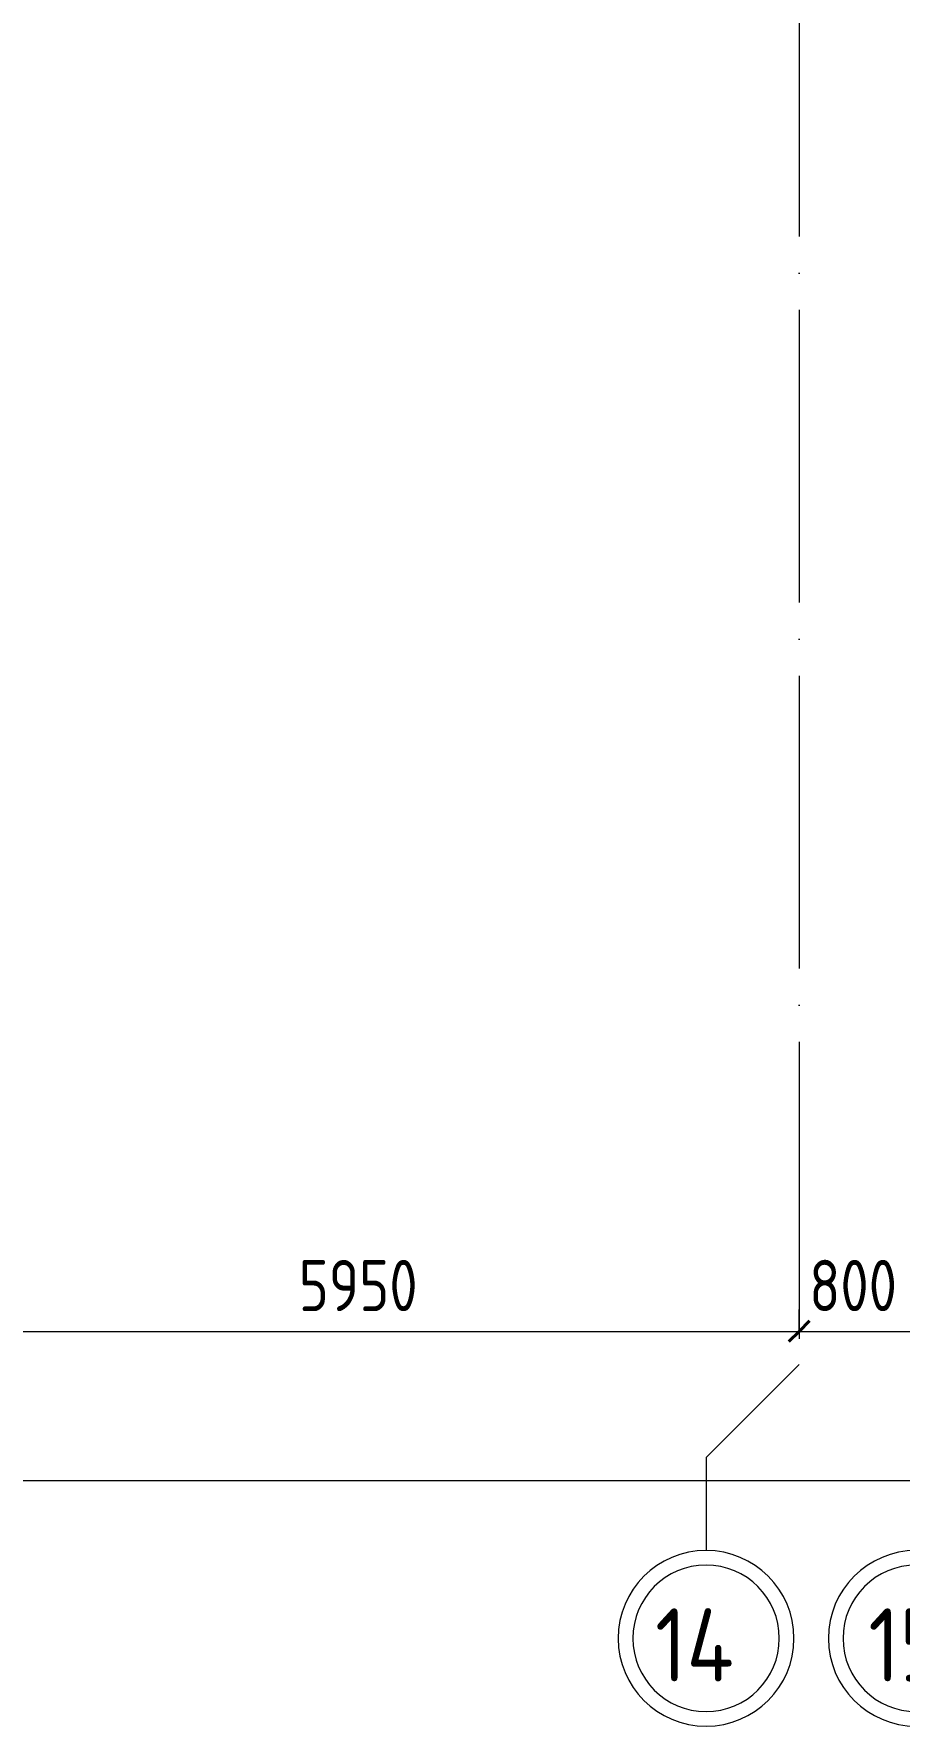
# Model space of a CAD drawing. Header units: millimetres. Extents: x -396912 to 182286, y -43638 to 41610.
# Drawn here: x -22180 to -16273, y -34054 to -22494 of the extents above; entities that cross this region are included whole.
import ezdxf

# ---------------------------------------------------------------- set-up
doc = ezdxf.new("R2010")
doc.units = ezdxf.units.MM
doc.linetypes.add('ADSK_Линия сетки', pattern=[25, 20, -2.5, 0, -2.5])
doc.layers.add('Оси', color=252, linetype='Continuous', lineweight=9)
doc.layers.add('Размеры', color=7, linetype='Continuous', lineweight=9)
doc.styles.add('GOST Common_2', font='', dxfattribs={"width": 0.9, "height": 250})
doc.styles.add('GOST Common_4', font='', dxfattribs={"height": 7})
doc.styles.get('GOST Common_2').set_extended_font_data('GOST type B')
doc.styles.get('GOST Common_4').set_extended_font_data('GOST 2.304 type A')

# ---------------------------------------------------------------- blocks, each defined once
blk = doc.blocks.new('1 этаж')
at = {"layer": 'Оси', "color": 251, "linetype": 'ADSK_Линия сетки', "ltscale": 100, "true_color": 0x636466}
blk.add_line((-22658, 32205), (-22658, -32502), dxfattribs=at)
at = {"layer": 'Оси', "color": 251, "ltscale": 100, "true_color": 0x636466}
for p, q in [((-22658, -32502), (-23293, -33137)), ((-23293, -33137), (-23293, -33772))]:
    blk.add_line(p, q, dxfattribs=at)
at = {"layer": 'Оси', "color": 251, "lineweight": 20, "true_color": 0x636466}
for centre, radius, start, end in [((-23293, -34372), 600, 0, 180), ((-21858, -34372), 600, 0, 180), ((-23293, -34372), 500, 0, 180), ((-21858, -34372), 500, 0, 180), ((-23293, -34372), 600, 180, 0), ((-23293, -34372), 500, 180, 0), ((-21858, -34372), 600, 180, 0), ((-21858, -34372), 500, 180, 0)]:
    blk.add_arc(centre, radius, start, end, dxfattribs=at)
at = {"layer": 'Размеры', "color": 251, "lineweight": 20, "true_color": 0x636466}
for p, q in [((-22658, -32275), (-22658, -32125)), ((-22658, -32275), (-22658, -32125)), ((-28608, -32275), (-22658, -32275)), ((-22658, -32275), (-22658, -32325)), ((-22658, -32275), (-21858, -32275)), ((-22658, -32275), (-22658, -32325)), ((-65608, -33293), (2292, -33293))]:
    blk.add_line(p, q, dxfattribs=at)
at = {"layer": 'Размеры', "color": 251, "lineweight": 40, "true_color": 0x636466}
for q in [(-22587, -32204), (-22587, -32204), (-22729, -32345), (-22729, -32345)]:
    blk.add_line((-22658, -32275), q, dxfattribs=at)
at = {"layer": 'Оси', "color": 251, "true_color": 0x636466, "style": 'GOST Common_2', "width": 0.9}
for s, p in [('14', (-23641, -34667)), ('15', (-22185, -34667))]:
    blk.add_text(s, height=500, dxfattribs=at).set_placement(p)
at = {"layer": 'Размеры', "color": 251, "lineweight": 20, "true_color": 0x636466, "char_height": 350, "attachment_point": 1, "line_spacing_factor": 1.022761, "style": 'GOST Common_4'}
for s, insert, width in [('5950', (-26074, -31787), 1059.58), ('800', (-22589, -31787), 794.69)]:
    blk.add_mtext(s, dxfattribs=dict(at, insert=insert, width=width))

msp = doc.modelspace()

# ---------------------------------------------------------------- block references
msp.add_blockref('1 этаж', (5702, 918))

doc.saveas('drawing.dxf')
